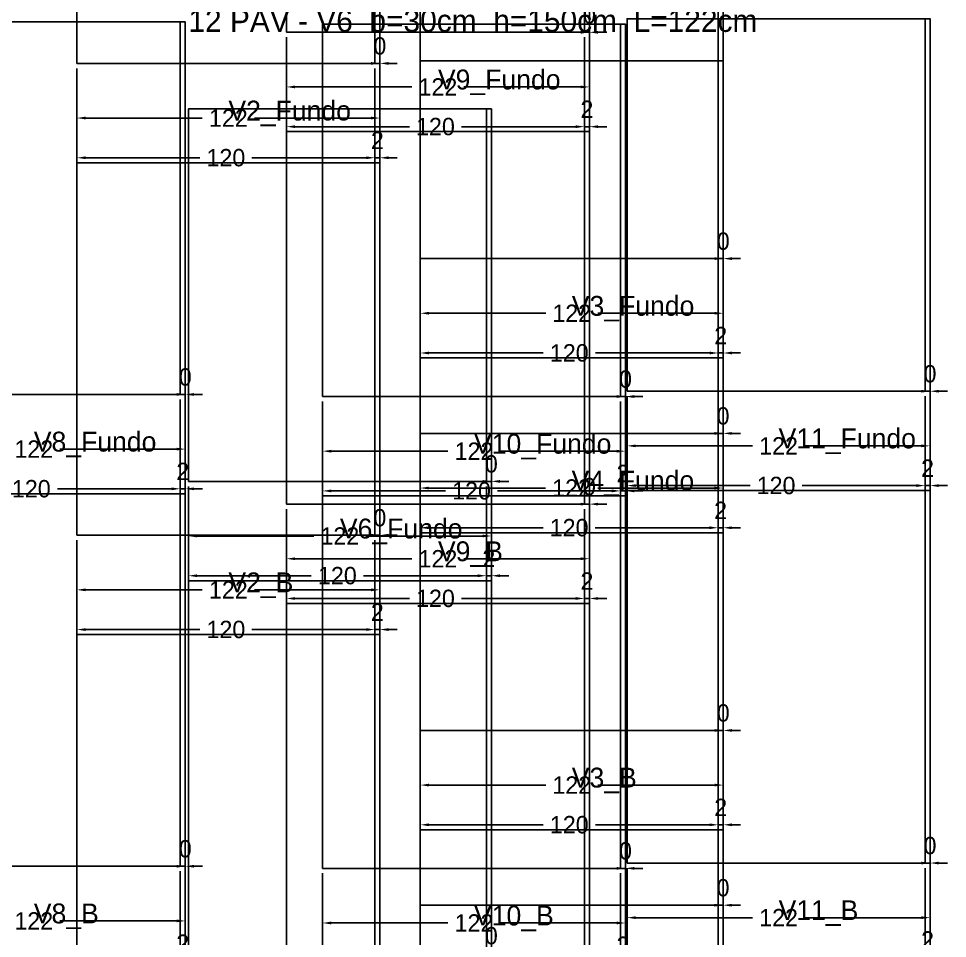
# Model space of a CAD drawing. Header units: metres. Extents: x 180 to 6304, y -11808 to -336.
# Drawn here: x 5824.1 to 6198.2, y -1011.3 to -640.9 of the extents above; entities that cross this region are included whole.
import ezdxf

# ---------------------------------------------------------------- set-up
doc = ezdxf.new("R2010")
doc.units = ezdxf.units.M
doc.layers.add('COTA', color=3, linetype='Continuous')
doc.dimstyles.new('COTA_VIG', dxfattribs={"dimtxt": 7, "dimasz": 3.5, "dimexe": 2, "dimexo": 2, "dimgap": 1.5, "dimtad": 1, "dimdec": 1, "dimcen": 2.5, "dimclrd": 3, "dimclre": 3, "dimclrt": 3, "dimazin": 3, "dimtfac": 1, "dimtmove": 0, "dimatfit": 3})

# ---------------------------------------------------------------- blocks, each defined once
blk = doc.blocks.new('_CLOSEDFILLED')
at = {"color": 0, "linetype": 'BYBLOCK'}
blk.add_solid([(-1, 0.16), (0, 0), (-1, -0.16)], dxfattribs=at)
blk = doc.blocks.new('*D17')
at = {"color": 3}
for p, q in [((5847.61, -850.91), (5847.61, -872.91)), ((5969.61, -850.91), (5969.61, -872.91)), ((5851.11, -870.91), (5898.11, -870.91)), ((5919.11, -870.91), (5966.11, -870.91))]:
    blk.add_line(p, q, dxfattribs=at)
at = {"layer": 'Defpoints'}
for p in [(5847.61, -848.91), (5969.61, -848.91), (5847.61, -870.91)]:
    blk.add_point(p, dxfattribs=at)
at = {"layer": 'COTA', "color": 3, "xscale": 3.5, "yscale": 3.5, "rotation": 180}
blk.add_blockref('_CLOSEDFILLED', (5847.61, -870.91), dxfattribs=at)
at = {"layer": 'COTA', "color": 3, "xscale": 3.5, "yscale": 3.5}
blk.add_blockref('_CLOSEDFILLED', (5969.61, -870.91), dxfattribs=at)
at = {"layer": 'COTA', "color": 3, "insert": (5908.61, -870.91), "char_height": 7, "attachment_point": 5}
blk.add_mtext('122', dxfattribs=at)
blk = doc.blocks.new('*D18')
at = {"color": 3}
for p, q in [((5847.61, -850.91), (5847.61, -888.91)), ((5967.61, -850.91), (5967.61, -888.91)), ((5851.11, -886.91), (5897.11, -886.91)), ((5918.11, -886.91), (5964.11, -886.91))]:
    blk.add_line(p, q, dxfattribs=at)
at = {"layer": 'Defpoints'}
for p in [(5847.61, -848.91), (5967.61, -848.91), (5847.61, -886.91)]:
    blk.add_point(p, dxfattribs=at)
at = {"layer": 'COTA', "color": 3, "xscale": 3.5, "yscale": 3.5, "rotation": 180}
blk.add_blockref('_CLOSEDFILLED', (5847.61, -886.91), dxfattribs=at)
at = {"layer": 'COTA', "color": 3, "xscale": 3.5, "yscale": 3.5}
blk.add_blockref('_CLOSEDFILLED', (5967.61, -886.91), dxfattribs=at)
at = {"layer": 'COTA', "color": 3, "insert": (5907.61, -886.91), "char_height": 7, "attachment_point": 5}
blk.add_mtext('120', dxfattribs=at)
blk = doc.blocks.new('*D21')
at = {"color": 3}
for p, q in [((5847.61, -660.91), (5847.61, -682.91)), ((5969.61, -660.91), (5969.61, -682.91)), ((5851.11, -680.91), (5898.11, -680.91)), ((5919.11, -680.91), (5966.11, -680.91))]:
    blk.add_line(p, q, dxfattribs=at)
at = {"layer": 'Defpoints'}
for p in [(5847.61, -658.91), (5969.61, -658.91), (5847.61, -680.91)]:
    blk.add_point(p, dxfattribs=at)
at = {"layer": 'COTA', "color": 3, "xscale": 3.5, "yscale": 3.5, "rotation": 180}
blk.add_blockref('_CLOSEDFILLED', (5847.61, -680.91), dxfattribs=at)
at = {"layer": 'COTA', "color": 3, "xscale": 3.5, "yscale": 3.5}
blk.add_blockref('_CLOSEDFILLED', (5969.61, -680.91), dxfattribs=at)
at = {"layer": 'COTA', "color": 3, "insert": (5908.61, -680.91), "char_height": 7, "attachment_point": 5}
blk.add_mtext('122', dxfattribs=at)
blk = doc.blocks.new('*D22')
at = {"color": 3}
for p, q in [((5847.61, -660.91), (5847.61, -698.91)), ((5967.61, -660.91), (5967.61, -698.91)), ((5851.11, -696.91), (5897.11, -696.91)), ((5918.11, -696.91), (5964.11, -696.91))]:
    blk.add_line(p, q, dxfattribs=at)
at = {"layer": 'Defpoints'}
for p in [(5847.61, -658.91), (5967.61, -658.91), (5847.61, -696.91)]:
    blk.add_point(p, dxfattribs=at)
at = {"layer": 'COTA', "color": 3, "xscale": 3.5, "yscale": 3.5, "rotation": 180}
blk.add_blockref('_CLOSEDFILLED', (5847.61, -696.91), dxfattribs=at)
at = {"layer": 'COTA', "color": 3, "xscale": 3.5, "yscale": 3.5}
blk.add_blockref('_CLOSEDFILLED', (5967.61, -696.91), dxfattribs=at)
at = {"layer": 'COTA', "color": 3, "insert": (5907.61, -696.91), "char_height": 7, "attachment_point": 5}
blk.add_mtext('120', dxfattribs=at)
blk = doc.blocks.new('*D29')
at = {"color": 3}
for p, q in [((5985.9, -929.53), (5985.9, -951.53)), ((6107.9, -929.53), (6107.9, -951.53)), ((5989.4, -949.53), (6036.4, -949.53)), ((6057.4, -949.53), (6104.4, -949.53))]:
    blk.add_line(p, q, dxfattribs=at)
at = {"layer": 'Defpoints'}
for p in [(5985.9, -927.53), (6107.9, -927.53), (5985.9, -949.53)]:
    blk.add_point(p, dxfattribs=at)
at = {"layer": 'COTA', "color": 3, "xscale": 3.5, "yscale": 3.5, "rotation": 180}
blk.add_blockref('_CLOSEDFILLED', (5985.9, -949.53), dxfattribs=at)
at = {"layer": 'COTA', "color": 3, "xscale": 3.5, "yscale": 3.5}
blk.add_blockref('_CLOSEDFILLED', (6107.9, -949.53), dxfattribs=at)
at = {"layer": 'COTA', "color": 3, "insert": (6046.9, -949.53), "char_height": 7, "attachment_point": 5}
blk.add_mtext('122', dxfattribs=at)
blk = doc.blocks.new('*D30')
at = {"color": 3}
for p, q in [((5985.9, -929.53), (5985.9, -967.53)), ((6105.9, -929.53), (6105.9, -967.53)), ((5989.4, -965.53), (6035.4, -965.53)), ((6056.4, -965.53), (6102.4, -965.53))]:
    blk.add_line(p, q, dxfattribs=at)
at = {"layer": 'Defpoints'}
for p in [(5985.9, -927.53), (6105.9, -927.53), (5985.9, -965.53)]:
    blk.add_point(p, dxfattribs=at)
at = {"layer": 'COTA', "color": 3, "xscale": 3.5, "yscale": 3.5, "rotation": 180}
blk.add_blockref('_CLOSEDFILLED', (5985.9, -965.53), dxfattribs=at)
at = {"layer": 'COTA', "color": 3, "xscale": 3.5, "yscale": 3.5}
blk.add_blockref('_CLOSEDFILLED', (6105.9, -965.53), dxfattribs=at)
at = {"layer": 'COTA', "color": 3, "insert": (6045.9, -965.53), "char_height": 7, "attachment_point": 5}
blk.add_mtext('120', dxfattribs=at)
blk = doc.blocks.new('*D33')
at = {"color": 3}
for p, q in [((5985.9, -739.53), (5985.9, -761.53)), ((6107.9, -739.53), (6107.9, -761.53)), ((5989.4, -759.53), (6036.4, -759.53)), ((6057.4, -759.53), (6104.4, -759.53))]:
    blk.add_line(p, q, dxfattribs=at)
at = {"layer": 'Defpoints'}
for p in [(5985.9, -737.53), (6107.9, -737.53), (5985.9, -759.53)]:
    blk.add_point(p, dxfattribs=at)
at = {"layer": 'COTA', "color": 3, "xscale": 3.5, "yscale": 3.5, "rotation": 180}
blk.add_blockref('_CLOSEDFILLED', (5985.9, -759.53), dxfattribs=at)
at = {"layer": 'COTA', "color": 3, "xscale": 3.5, "yscale": 3.5}
blk.add_blockref('_CLOSEDFILLED', (6107.9, -759.53), dxfattribs=at)
at = {"layer": 'COTA', "color": 3, "insert": (6046.9, -759.53), "char_height": 7, "attachment_point": 5}
blk.add_mtext('122', dxfattribs=at)
blk = doc.blocks.new('*D34')
at = {"color": 3}
for p, q in [((5985.9, -739.53), (5985.9, -777.53)), ((6105.9, -739.53), (6105.9, -777.53)), ((5989.4, -775.53), (6035.4, -775.53)), ((6056.4, -775.53), (6102.4, -775.53))]:
    blk.add_line(p, q, dxfattribs=at)
at = {"layer": 'Defpoints'}
for p in [(5985.9, -737.53), (6105.9, -737.53), (5985.9, -775.53)]:
    blk.add_point(p, dxfattribs=at)
at = {"layer": 'COTA', "color": 3, "xscale": 3.5, "yscale": 3.5, "rotation": 180}
blk.add_blockref('_CLOSEDFILLED', (5985.9, -775.53), dxfattribs=at)
at = {"layer": 'COTA', "color": 3, "xscale": 3.5, "yscale": 3.5}
blk.add_blockref('_CLOSEDFILLED', (6105.9, -775.53), dxfattribs=at)
at = {"layer": 'COTA', "color": 3, "insert": (6045.9, -775.53), "char_height": 7, "attachment_point": 5}
blk.add_mtext('120', dxfattribs=at)
blk = doc.blocks.new('*D41')
at = {"color": 3}
for p, q in [((5985.83, -999.91), (5985.83, -1021.91)), ((6107.83, -999.91), (6107.83, -1021.91)), ((5989.33, -1019.91), (6036.33, -1019.91)), ((6057.33, -1019.91), (6104.33, -1019.91))]:
    blk.add_line(p, q, dxfattribs=at)
at = {"layer": 'Defpoints'}
for p in [(5985.83, -997.91), (6107.83, -997.91), (5985.83, -1019.91)]:
    blk.add_point(p, dxfattribs=at)
at = {"layer": 'COTA', "color": 3, "xscale": 3.5, "yscale": 3.5, "rotation": 180}
blk.add_blockref('_CLOSEDFILLED', (5985.83, -1019.91), dxfattribs=at)
at = {"layer": 'COTA', "color": 3, "xscale": 3.5, "yscale": 3.5}
blk.add_blockref('_CLOSEDFILLED', (6107.83, -1019.91), dxfattribs=at)
at = {"layer": 'COTA', "color": 3, "insert": (6046.83, -1019.91), "char_height": 7, "attachment_point": 5}
blk.add_mtext('122', dxfattribs=at)
blk = doc.blocks.new('*D42')
at = {"color": 3}
for p, q in [((5985.83, -999.91), (5985.83, -1037.91)), ((6105.83, -999.91), (6105.83, -1037.91)), ((5989.33, -1035.91), (6035.33, -1035.91)), ((6056.33, -1035.91), (6102.33, -1035.91))]:
    blk.add_line(p, q, dxfattribs=at)
at = {"layer": 'Defpoints'}
for p in [(5985.83, -997.91), (6105.83, -997.91), (5985.83, -1035.91)]:
    blk.add_point(p, dxfattribs=at)
at = {"layer": 'COTA', "color": 3, "xscale": 3.5, "yscale": 3.5, "rotation": 180}
blk.add_blockref('_CLOSEDFILLED', (5985.83, -1035.91), dxfattribs=at)
at = {"layer": 'COTA', "color": 3, "xscale": 3.5, "yscale": 3.5}
blk.add_blockref('_CLOSEDFILLED', (6105.83, -1035.91), dxfattribs=at)
at = {"layer": 'COTA', "color": 3, "insert": (6045.83, -1035.91), "char_height": 7, "attachment_point": 5}
blk.add_mtext('120', dxfattribs=at)
blk = doc.blocks.new('*D45')
at = {"color": 3}
for p, q in [((5985.83, -809.91), (5985.83, -831.91)), ((6107.83, -809.91), (6107.83, -831.91)), ((5989.33, -829.91), (6036.33, -829.91)), ((6057.33, -829.91), (6104.33, -829.91))]:
    blk.add_line(p, q, dxfattribs=at)
at = {"layer": 'Defpoints'}
for p in [(5985.83, -807.91), (6107.83, -807.91), (5985.83, -829.91)]:
    blk.add_point(p, dxfattribs=at)
at = {"layer": 'COTA', "color": 3, "xscale": 3.5, "yscale": 3.5, "rotation": 180}
blk.add_blockref('_CLOSEDFILLED', (5985.83, -829.91), dxfattribs=at)
at = {"layer": 'COTA', "color": 3, "xscale": 3.5, "yscale": 3.5}
blk.add_blockref('_CLOSEDFILLED', (6107.83, -829.91), dxfattribs=at)
at = {"layer": 'COTA', "color": 3, "insert": (6046.83, -829.91), "char_height": 7, "attachment_point": 5}
blk.add_mtext('122', dxfattribs=at)
blk = doc.blocks.new('*D46')
at = {"color": 3}
for p, q in [((5985.83, -809.91), (5985.83, -847.91)), ((6105.83, -809.91), (6105.83, -847.91)), ((5989.33, -845.91), (6035.33, -845.91)), ((6056.33, -845.91), (6102.33, -845.91))]:
    blk.add_line(p, q, dxfattribs=at)
at = {"layer": 'Defpoints'}
for p in [(5985.83, -807.91), (6105.83, -807.91), (5985.83, -845.91)]:
    blk.add_point(p, dxfattribs=at)
at = {"layer": 'COTA', "color": 3, "xscale": 3.5, "yscale": 3.5, "rotation": 180}
blk.add_blockref('_CLOSEDFILLED', (5985.83, -845.91), dxfattribs=at)
at = {"layer": 'COTA', "color": 3, "xscale": 3.5, "yscale": 3.5}
blk.add_blockref('_CLOSEDFILLED', (6105.83, -845.91), dxfattribs=at)
at = {"layer": 'COTA', "color": 3, "insert": (6045.83, -845.91), "char_height": 7, "attachment_point": 5}
blk.add_mtext('120', dxfattribs=at)
blk = doc.blocks.new('*D69')
at = {"color": 3}
for p, q in [((5892.51, -829.23), (5892.51, -851.23)), ((6014.51, -829.23), (6014.51, -851.23)), ((5896.01, -849.23), (5943.01, -849.23)), ((5964.01, -849.23), (6011.01, -849.23))]:
    blk.add_line(p, q, dxfattribs=at)
at = {"layer": 'Defpoints'}
for p in [(5892.51, -827.23), (6014.51, -827.23), (5892.51, -849.23)]:
    blk.add_point(p, dxfattribs=at)
at = {"layer": 'COTA', "color": 3, "xscale": 3.5, "yscale": 3.5, "rotation": 180}
blk.add_blockref('_CLOSEDFILLED', (5892.51, -849.23), dxfattribs=at)
at = {"layer": 'COTA', "color": 3, "xscale": 3.5, "yscale": 3.5}
blk.add_blockref('_CLOSEDFILLED', (6014.51, -849.23), dxfattribs=at)
at = {"layer": 'COTA', "color": 3, "insert": (5953.51, -849.23), "char_height": 7, "attachment_point": 5}
blk.add_mtext('122', dxfattribs=at)
blk = doc.blocks.new('*D70')
at = {"color": 3}
for p, q in [((5892.51, -829.23), (5892.51, -867.23)), ((6012.51, -829.23), (6012.51, -867.23)), ((5896.01, -865.23), (5942.01, -865.23)), ((5963.01, -865.23), (6009.01, -865.23))]:
    blk.add_line(p, q, dxfattribs=at)
at = {"layer": 'Defpoints'}
for p in [(5892.51, -827.23), (6012.51, -827.23), (5892.51, -865.23)]:
    blk.add_point(p, dxfattribs=at)
at = {"layer": 'COTA', "color": 3, "xscale": 3.5, "yscale": 3.5, "rotation": 180}
blk.add_blockref('_CLOSEDFILLED', (5892.51, -865.23), dxfattribs=at)
at = {"layer": 'COTA', "color": 3, "xscale": 3.5, "yscale": 3.5}
blk.add_blockref('_CLOSEDFILLED', (6012.51, -865.23), dxfattribs=at)
at = {"layer": 'COTA', "color": 3, "insert": (5952.51, -865.23), "char_height": 7, "attachment_point": 5}
blk.add_mtext('120', dxfattribs=at)
blk = doc.blocks.new('*D89')
at = {"color": 3}
for p, q in [((5769.25, -984.23), (5769.25, -1006.23)), ((5891.25, -984.23), (5891.25, -1006.23)), ((5772.75, -1004.23), (5819.75, -1004.23)), ((5840.75, -1004.23), (5887.75, -1004.23))]:
    blk.add_line(p, q, dxfattribs=at)
at = {"layer": 'Defpoints'}
for p in [(5769.25, -982.23), (5891.25, -982.23), (5769.25, -1004.23)]:
    blk.add_point(p, dxfattribs=at)
at = {"layer": 'COTA', "color": 3, "xscale": 3.5, "yscale": 3.5, "rotation": 180}
blk.add_blockref('_CLOSEDFILLED', (5769.25, -1004.23), dxfattribs=at)
at = {"layer": 'COTA', "color": 3, "xscale": 3.5, "yscale": 3.5}
blk.add_blockref('_CLOSEDFILLED', (5891.25, -1004.23), dxfattribs=at)
at = {"layer": 'COTA', "color": 3, "insert": (5830.25, -1004.23), "char_height": 7, "attachment_point": 5}
blk.add_mtext('122', dxfattribs=at)
blk = doc.blocks.new('*D90')
at = {"color": 3}
for p, q in [((5769.25, -984.23), (5769.25, -1022.23)), ((5889.25, -984.23), (5889.25, -1022.23)), ((5772.75, -1020.23), (5818.75, -1020.23)), ((5839.75, -1020.23), (5885.75, -1020.23))]:
    blk.add_line(p, q, dxfattribs=at)
at = {"layer": 'Defpoints'}
for p in [(5769.25, -982.23), (5889.25, -982.23), (5769.25, -1020.23)]:
    blk.add_point(p, dxfattribs=at)
at = {"layer": 'COTA', "color": 3, "xscale": 3.5, "yscale": 3.5, "rotation": 180}
blk.add_blockref('_CLOSEDFILLED', (5769.25, -1020.23), dxfattribs=at)
at = {"layer": 'COTA', "color": 3, "xscale": 3.5, "yscale": 3.5}
blk.add_blockref('_CLOSEDFILLED', (5889.25, -1020.23), dxfattribs=at)
at = {"layer": 'COTA', "color": 3, "insert": (5829.25, -1020.23), "char_height": 7, "attachment_point": 5}
blk.add_mtext('120', dxfattribs=at)
blk = doc.blocks.new('*D93')
at = {"color": 3}
for p, q in [((5769.25, -794.23), (5769.25, -816.23)), ((5891.25, -794.23), (5891.25, -816.23)), ((5772.75, -814.23), (5819.75, -814.23)), ((5840.75, -814.23), (5887.75, -814.23))]:
    blk.add_line(p, q, dxfattribs=at)
at = {"layer": 'Defpoints'}
for p in [(5769.25, -792.23), (5891.25, -792.23), (5769.25, -814.23)]:
    blk.add_point(p, dxfattribs=at)
at = {"layer": 'COTA', "color": 3, "xscale": 3.5, "yscale": 3.5, "rotation": 180}
blk.add_blockref('_CLOSEDFILLED', (5769.25, -814.23), dxfattribs=at)
at = {"layer": 'COTA', "color": 3, "xscale": 3.5, "yscale": 3.5}
blk.add_blockref('_CLOSEDFILLED', (5891.25, -814.23), dxfattribs=at)
at = {"layer": 'COTA', "color": 3, "insert": (5830.25, -814.23), "char_height": 7, "attachment_point": 5}
blk.add_mtext('122', dxfattribs=at)
blk = doc.blocks.new('*D94')
at = {"color": 3}
for p, q in [((5769.25, -794.23), (5769.25, -832.23)), ((5889.25, -794.23), (5889.25, -832.23)), ((5772.75, -830.23), (5818.75, -830.23)), ((5839.75, -830.23), (5885.75, -830.23))]:
    blk.add_line(p, q, dxfattribs=at)
at = {"layer": 'Defpoints'}
for p in [(5769.25, -792.23), (5889.25, -792.23), (5769.25, -830.23)]:
    blk.add_point(p, dxfattribs=at)
at = {"layer": 'COTA', "color": 3, "xscale": 3.5, "yscale": 3.5, "rotation": 180}
blk.add_blockref('_CLOSEDFILLED', (5769.25, -830.23), dxfattribs=at)
at = {"layer": 'COTA', "color": 3, "xscale": 3.5, "yscale": 3.5}
blk.add_blockref('_CLOSEDFILLED', (5889.25, -830.23), dxfattribs=at)
at = {"layer": 'COTA', "color": 3, "insert": (5829.25, -830.23), "char_height": 7, "attachment_point": 5}
blk.add_mtext('120', dxfattribs=at)
blk = doc.blocks.new('*D101')
at = {"color": 3}
for p, q in [((5932, -838.39), (5932, -860.39)), ((6054, -838.39), (6054, -860.39)), ((5935.5, -858.39), (5982.5, -858.39)), ((6003.5, -858.39), (6050.5, -858.39))]:
    blk.add_line(p, q, dxfattribs=at)
at = {"layer": 'Defpoints'}
for p in [(5932, -836.39), (6054, -836.39), (5932, -858.39)]:
    blk.add_point(p, dxfattribs=at)
at = {"layer": 'COTA', "color": 3, "xscale": 3.5, "yscale": 3.5, "rotation": 180}
blk.add_blockref('_CLOSEDFILLED', (5932, -858.39), dxfattribs=at)
at = {"layer": 'COTA', "color": 3, "xscale": 3.5, "yscale": 3.5}
blk.add_blockref('_CLOSEDFILLED', (6054, -858.39), dxfattribs=at)
at = {"layer": 'COTA', "color": 3, "insert": (5993, -858.39), "char_height": 7, "attachment_point": 5}
blk.add_mtext('122', dxfattribs=at)
blk = doc.blocks.new('*D102')
at = {"color": 3}
for p, q in [((5932, -838.39), (5932, -876.39)), ((6052, -838.39), (6052, -876.39)), ((5935.5, -874.39), (5981.5, -874.39)), ((6002.5, -874.39), (6048.5, -874.39))]:
    blk.add_line(p, q, dxfattribs=at)
at = {"layer": 'Defpoints'}
for p in [(5932, -836.39), (6052, -836.39), (5932, -874.39)]:
    blk.add_point(p, dxfattribs=at)
at = {"layer": 'COTA', "color": 3, "xscale": 3.5, "yscale": 3.5, "rotation": 180}
blk.add_blockref('_CLOSEDFILLED', (5932, -874.39), dxfattribs=at)
at = {"layer": 'COTA', "color": 3, "xscale": 3.5, "yscale": 3.5}
blk.add_blockref('_CLOSEDFILLED', (6052, -874.39), dxfattribs=at)
at = {"layer": 'COTA', "color": 3, "insert": (5992, -874.39), "char_height": 7, "attachment_point": 5}
blk.add_mtext('120', dxfattribs=at)
blk = doc.blocks.new('*D105')
at = {"color": 3}
for p, q in [((5932, -648.39), (5932, -670.39)), ((6054, -648.39), (6054, -670.39)), ((5935.5, -668.39), (5982.5, -668.39)), ((6003.5, -668.39), (6050.5, -668.39))]:
    blk.add_line(p, q, dxfattribs=at)
at = {"layer": 'Defpoints'}
for p in [(5932, -646.39), (6054, -646.39), (5932, -668.39)]:
    blk.add_point(p, dxfattribs=at)
at = {"layer": 'COTA', "color": 3, "xscale": 3.5, "yscale": 3.5, "rotation": 180}
blk.add_blockref('_CLOSEDFILLED', (5932, -668.39), dxfattribs=at)
at = {"layer": 'COTA', "color": 3, "xscale": 3.5, "yscale": 3.5}
blk.add_blockref('_CLOSEDFILLED', (6054, -668.39), dxfattribs=at)
at = {"layer": 'COTA', "color": 3, "insert": (5993, -668.39), "char_height": 7, "attachment_point": 5}
blk.add_mtext('122', dxfattribs=at)
blk = doc.blocks.new('*D106')
at = {"color": 3}
for p, q in [((5932, -648.39), (5932, -686.39)), ((6052, -648.39), (6052, -686.39)), ((5935.5, -684.39), (5981.5, -684.39)), ((6002.5, -684.39), (6048.5, -684.39))]:
    blk.add_line(p, q, dxfattribs=at)
at = {"layer": 'Defpoints'}
for p in [(5932, -646.39), (6052, -646.39), (5932, -684.39)]:
    blk.add_point(p, dxfattribs=at)
at = {"layer": 'COTA', "color": 3, "xscale": 3.5, "yscale": 3.5, "rotation": 180}
blk.add_blockref('_CLOSEDFILLED', (5932, -684.39), dxfattribs=at)
at = {"layer": 'COTA', "color": 3, "xscale": 3.5, "yscale": 3.5}
blk.add_blockref('_CLOSEDFILLED', (6052, -684.39), dxfattribs=at)
at = {"layer": 'COTA', "color": 3, "insert": (5992, -684.39), "char_height": 7, "attachment_point": 5}
blk.add_mtext('120', dxfattribs=at)
blk = doc.blocks.new('*D113')
at = {"color": 3}
for p, q in [((5946.53, -985.07), (5946.53, -1007.07)), ((6068.53, -985.07), (6068.53, -1007.07)), ((5950.03, -1005.07), (5997.03, -1005.07)), ((6018.03, -1005.07), (6065.03, -1005.07))]:
    blk.add_line(p, q, dxfattribs=at)
at = {"layer": 'Defpoints'}
for p in [(5946.53, -983.07), (6068.53, -983.07), (5946.53, -1005.07)]:
    blk.add_point(p, dxfattribs=at)
at = {"layer": 'COTA', "color": 3, "xscale": 3.5, "yscale": 3.5, "rotation": 180}
blk.add_blockref('_CLOSEDFILLED', (5946.53, -1005.07), dxfattribs=at)
at = {"layer": 'COTA', "color": 3, "xscale": 3.5, "yscale": 3.5}
blk.add_blockref('_CLOSEDFILLED', (6068.53, -1005.07), dxfattribs=at)
at = {"layer": 'COTA', "color": 3, "insert": (6007.53, -1005.07), "char_height": 7, "attachment_point": 5}
blk.add_mtext('122', dxfattribs=at)
blk = doc.blocks.new('*D114')
at = {"color": 3}
for p, q in [((5946.53, -985.07), (5946.53, -1023.07)), ((6066.53, -985.07), (6066.53, -1023.07)), ((5950.03, -1021.07), (5996.03, -1021.07)), ((6017.03, -1021.07), (6063.03, -1021.07))]:
    blk.add_line(p, q, dxfattribs=at)
at = {"layer": 'Defpoints'}
for p in [(5946.53, -983.07), (6066.53, -983.07), (5946.53, -1021.07)]:
    blk.add_point(p, dxfattribs=at)
at = {"layer": 'COTA', "color": 3, "xscale": 3.5, "yscale": 3.5, "rotation": 180}
blk.add_blockref('_CLOSEDFILLED', (5946.53, -1021.07), dxfattribs=at)
at = {"layer": 'COTA', "color": 3, "xscale": 3.5, "yscale": 3.5}
blk.add_blockref('_CLOSEDFILLED', (6066.53, -1021.07), dxfattribs=at)
at = {"layer": 'COTA', "color": 3, "insert": (6006.53, -1021.07), "char_height": 7, "attachment_point": 5}
blk.add_mtext('120', dxfattribs=at)
blk = doc.blocks.new('*D117')
at = {"color": 3}
for p, q in [((5946.53, -795.07), (5946.53, -817.07)), ((6068.53, -795.07), (6068.53, -817.07)), ((5950.03, -815.07), (5997.03, -815.07)), ((6018.03, -815.07), (6065.03, -815.07))]:
    blk.add_line(p, q, dxfattribs=at)
at = {"layer": 'Defpoints'}
for p in [(5946.53, -793.07), (6068.53, -793.07), (5946.53, -815.07)]:
    blk.add_point(p, dxfattribs=at)
at = {"layer": 'COTA', "color": 3, "xscale": 3.5, "yscale": 3.5, "rotation": 180}
blk.add_blockref('_CLOSEDFILLED', (5946.53, -815.07), dxfattribs=at)
at = {"layer": 'COTA', "color": 3, "xscale": 3.5, "yscale": 3.5}
blk.add_blockref('_CLOSEDFILLED', (6068.53, -815.07), dxfattribs=at)
at = {"layer": 'COTA', "color": 3, "insert": (6007.53, -815.07), "char_height": 7, "attachment_point": 5}
blk.add_mtext('122', dxfattribs=at)
blk = doc.blocks.new('*D118')
at = {"color": 3}
for p, q in [((5946.53, -795.07), (5946.53, -833.07)), ((6066.53, -795.07), (6066.53, -833.07)), ((5950.03, -831.07), (5996.03, -831.07)), ((6017.03, -831.07), (6063.03, -831.07))]:
    blk.add_line(p, q, dxfattribs=at)
at = {"layer": 'Defpoints'}
for p in [(5946.53, -793.07), (6066.53, -793.07), (5946.53, -831.07)]:
    blk.add_point(p, dxfattribs=at)
at = {"layer": 'COTA', "color": 3, "xscale": 3.5, "yscale": 3.5, "rotation": 180}
blk.add_blockref('_CLOSEDFILLED', (5946.53, -831.07), dxfattribs=at)
at = {"layer": 'COTA', "color": 3, "xscale": 3.5, "yscale": 3.5}
blk.add_blockref('_CLOSEDFILLED', (6066.53, -831.07), dxfattribs=at)
at = {"layer": 'COTA', "color": 3, "insert": (6006.53, -831.07), "char_height": 7, "attachment_point": 5}
blk.add_mtext('120', dxfattribs=at)
blk = doc.blocks.new('*D125')
at = {"color": 3}
for p, q in [((6069.18, -982.93), (6069.18, -1004.93)), ((6191.18, -982.93), (6191.18, -1004.93)), ((6072.68, -1002.93), (6119.68, -1002.93)), ((6140.68, -1002.93), (6187.68, -1002.93))]:
    blk.add_line(p, q, dxfattribs=at)
at = {"layer": 'Defpoints'}
for p in [(6069.18, -980.93), (6191.18, -980.93), (6069.18, -1002.93)]:
    blk.add_point(p, dxfattribs=at)
at = {"layer": 'COTA', "color": 3, "xscale": 3.5, "yscale": 3.5, "rotation": 180}
blk.add_blockref('_CLOSEDFILLED', (6069.18, -1002.93), dxfattribs=at)
at = {"layer": 'COTA', "color": 3, "xscale": 3.5, "yscale": 3.5}
blk.add_blockref('_CLOSEDFILLED', (6191.18, -1002.93), dxfattribs=at)
at = {"layer": 'COTA', "color": 3, "insert": (6130.18, -1002.93), "char_height": 7, "attachment_point": 5}
blk.add_mtext('122', dxfattribs=at)
blk = doc.blocks.new('*D126')
at = {"color": 3}
for p, q in [((6069.18, -982.93), (6069.18, -1020.93)), ((6189.18, -982.93), (6189.18, -1020.93)), ((6072.68, -1018.93), (6118.68, -1018.93)), ((6139.68, -1018.93), (6185.68, -1018.93))]:
    blk.add_line(p, q, dxfattribs=at)
at = {"layer": 'Defpoints'}
for p in [(6069.18, -980.93), (6189.18, -980.93), (6069.18, -1018.93)]:
    blk.add_point(p, dxfattribs=at)
at = {"layer": 'COTA', "color": 3, "xscale": 3.5, "yscale": 3.5, "rotation": 180}
blk.add_blockref('_CLOSEDFILLED', (6069.18, -1018.93), dxfattribs=at)
at = {"layer": 'COTA', "color": 3, "xscale": 3.5, "yscale": 3.5}
blk.add_blockref('_CLOSEDFILLED', (6189.18, -1018.93), dxfattribs=at)
at = {"layer": 'COTA', "color": 3, "insert": (6129.18, -1018.93), "char_height": 7, "attachment_point": 5}
blk.add_mtext('120', dxfattribs=at)
blk = doc.blocks.new('*D129')
at = {"color": 3}
for p, q in [((6069.18, -792.93), (6069.18, -814.93)), ((6191.18, -792.93), (6191.18, -814.93)), ((6072.68, -812.93), (6119.68, -812.93)), ((6140.68, -812.93), (6187.68, -812.93))]:
    blk.add_line(p, q, dxfattribs=at)
at = {"layer": 'Defpoints'}
for p in [(6069.18, -790.93), (6191.18, -790.93), (6069.18, -812.93)]:
    blk.add_point(p, dxfattribs=at)
at = {"layer": 'COTA', "color": 3, "xscale": 3.5, "yscale": 3.5, "rotation": 180}
blk.add_blockref('_CLOSEDFILLED', (6069.18, -812.93), dxfattribs=at)
at = {"layer": 'COTA', "color": 3, "xscale": 3.5, "yscale": 3.5}
blk.add_blockref('_CLOSEDFILLED', (6191.18, -812.93), dxfattribs=at)
at = {"layer": 'COTA', "color": 3, "insert": (6130.18, -812.93), "char_height": 7, "attachment_point": 5}
blk.add_mtext('122', dxfattribs=at)
blk = doc.blocks.new('*D130')
at = {"color": 3}
for p, q in [((6069.18, -792.93), (6069.18, -830.93)), ((6189.18, -792.93), (6189.18, -830.93)), ((6072.68, -828.93), (6118.68, -828.93)), ((6139.68, -828.93), (6185.68, -828.93))]:
    blk.add_line(p, q, dxfattribs=at)
at = {"layer": 'Defpoints'}
for p in [(6069.18, -790.93), (6189.18, -790.93), (6069.18, -828.93)]:
    blk.add_point(p, dxfattribs=at)
at = {"layer": 'COTA', "color": 3, "xscale": 3.5, "yscale": 3.5, "rotation": 180}
blk.add_blockref('_CLOSEDFILLED', (6069.18, -828.93), dxfattribs=at)
at = {"layer": 'COTA', "color": 3, "xscale": 3.5, "yscale": 3.5}
blk.add_blockref('_CLOSEDFILLED', (6189.18, -828.93), dxfattribs=at)
at = {"layer": 'COTA', "color": 3, "insert": (6129.18, -828.93), "char_height": 7, "attachment_point": 5}
blk.add_mtext('120', dxfattribs=at)

msp = doc.modelspace()

# ---------------------------------------------------------------- linework, layer by layer
at = {"layer": 'Paineis'}
for points in [[(5932, -646.39), (6052, -646.39), (6052, -496.39), (5932, -496.39)], [(6052, -646.39), (6054, -646.39), (6054, -496.39), (6052, -496.39)], [(5847.61, -658.91), (5967.61, -658.91), (5967.61, -508.91), (5847.61, -508.91)], [(5967.61, -658.91), (5969.61, -658.91), (5969.61, -508.91), (5967.61, -508.91)], [(5985.9, -737.53), (6105.9, -737.53), (6105.9, -587.53), (5985.9, -587.53)], [(6105.9, -737.53), (6107.9, -737.53), (6107.9, -587.53), (6105.9, -587.53)], [(5769.25, -792.23), (5889.25, -792.23), (5889.25, -642.23), (5769.25, -642.23)], [(5889.25, -792.23), (5891.25, -792.23), (5891.25, -642.23), (5889.25, -642.23)], [(5946.53, -793.07), (6066.53, -793.07), (6066.53, -643.07), (5946.53, -643.07)], [(6066.53, -793.07), (6068.53, -793.07), (6068.53, -643.07), (6066.53, -643.07)], [(6069.18, -790.93), (6189.18, -790.93), (6189.18, -640.93), (6069.18, -640.93)], [(6189.18, -790.93), (6191.18, -790.93), (6191.18, -640.93), (6189.18, -640.93)], [(5985.83, -807.91), (6105.83, -807.91), (6105.83, -657.91), (5985.83, -657.91)], [(6105.83, -807.91), (6107.83, -807.91), (6107.83, -657.91), (6105.83, -657.91)], [(5892.51, -827.23), (6012.51, -827.23), (6012.51, -677.23), (5892.51, -677.23)], [(6012.51, -827.23), (6014.51, -827.23), (6014.51, -677.23), (6012.51, -677.23)], [(5932, -836.39), (6052, -836.39), (6052, -686.39), (5932, -686.39)], [(6052, -836.39), (6054, -836.39), (6054, -686.39), (6052, -686.39)], [(5847.61, -848.91), (5967.61, -848.91), (5967.61, -698.91), (5847.61, -698.91)], [(5967.61, -848.91), (5969.61, -848.91), (5969.61, -698.91), (5967.61, -698.91)], [(5985.9, -927.53), (6105.9, -927.53), (6105.9, -777.53), (5985.9, -777.53)], [(6105.9, -927.53), (6107.9, -927.53), (6107.9, -777.53), (6105.9, -777.53)], [(5769.25, -982.23), (5889.25, -982.23), (5889.25, -832.23), (5769.25, -832.23)], [(5889.25, -982.23), (5891.25, -982.23), (5891.25, -832.23), (5889.25, -832.23)], [(5946.53, -983.07), (6066.53, -983.07), (6066.53, -833.07), (5946.53, -833.07)], [(6066.53, -983.07), (6068.53, -983.07), (6068.53, -833.07), (6066.53, -833.07)], [(6069.18, -980.93), (6189.18, -980.93), (6189.18, -830.93), (6069.18, -830.93)], [(6189.18, -980.93), (6191.18, -980.93), (6191.18, -830.93), (6189.18, -830.93)], [(5985.83, -997.91), (6105.83, -997.91), (6105.83, -847.91), (5985.83, -847.91)], [(6105.83, -997.91), (6107.83, -997.91), (6107.83, -847.91), (6105.83, -847.91)], [(5892.51, -1017.23), (6012.51, -1017.23), (6012.51, -867.23), (5892.51, -867.23)], [(6012.51, -1017.23), (6014.51, -1017.23), (6014.51, -867.23), (6012.51, -867.23)], [(5932, -1026.39), (6052, -1026.39), (6052, -876.39), (5932, -876.39)], [(6052, -1026.39), (6054, -1026.39), (6054, -876.39), (6052, -876.39)], [(5847.61, -1038.91), (5967.61, -1038.91), (5967.61, -888.91), (5847.61, -888.91)], [(5967.61, -1038.91), (5969.61, -1038.91), (5969.61, -888.91), (5967.61, -888.91)], [(5985.9, -1117.53), (6105.9, -1117.53), (6105.9, -967.53), (5985.9, -967.53)], [(6105.9, -1117.53), (6107.9, -1117.53), (6107.9, -967.53), (6105.9, -967.53)]]:
    msp.add_lwpolyline(points, close=True, dxfattribs=at)

# ---------------------------------------------------------------- texts
at = {"layer": 'NOMENCLATURA', "insert": (5892.51, -637.23), "char_height": 9, "attachment_point": 1}
msp.add_mtext('12 PAV - V6  b=30cm  h=150cm  L=122cm', dxfattribs=at)
at = {"layer": 'Texto Secao', "char_height": 8, "attachment_point": 1}
for s, insert in [('V9_Fundo', (5993, -661.39)), ('V2_Fundo', (5908.61, -673.91)), ('V3_Fundo', (6046.9, -752.53)), ('V8_Fundo', (5830.25, -807.23)), ('V10_Fundo', (6007.53, -808.07)), ('V11_Fundo', (6130.18, -805.93)), ('V4_Fundo', (6046.83, -822.91)), ('V6_Fundo', (5953.51, -842.23)), ('V9_B', (5993, -851.39)), ('V2_B', (5908.61, -863.91)), ('V3_B', (6046.9, -942.53)), ('V8_B', (5830.25, -997.23)), ('V10_B', (6007.53, -998.07)), ('V11_B', (6130.18, -995.93))]:
    msp.add_mtext(s, dxfattribs=dict(at, insert=insert))

# ---------------------------------------------------------------- dimensions: what is measured, and where the dimension line sits
at = {"layer": 'COTA'}
for base, p1, p2 in [((6054, -646.39), (6054, -646.39), (6054, -496.39)), ((5969.61, -658.91), (5969.61, -658.91), (5969.61, -508.91)), ((6107.9, -737.53), (6107.9, -737.53), (6107.9, -587.53)), ((5891.25, -792.23), (5891.25, -792.23), (5891.25, -642.23)), ((6068.53, -793.07), (6068.53, -793.07), (6068.53, -643.07)), ((6191.18, -790.93), (6191.18, -790.93), (6191.18, -640.93)), ((6052, -684.39), (6052, -646.39), (6054, -646.39)), ((6107.83, -807.91), (6107.83, -807.91), (6107.83, -657.91)), ((5967.61, -696.91), (5967.61, -658.91), (5969.61, -658.91)), ((6014.51, -827.23), (6014.51, -827.23), (6014.51, -677.23)), ((6054, -836.39), (6054, -836.39), (6054, -686.39)), ((5969.61, -848.91), (5969.61, -848.91), (5969.61, -698.91)), ((6105.9, -775.53), (6105.9, -737.53), (6107.9, -737.53)), ((6107.9, -927.53), (6107.9, -927.53), (6107.9, -777.53)), ((5889.25, -830.23), (5889.25, -792.23), (5891.25, -792.23)), ((6189.18, -828.93), (6189.18, -790.93), (6191.18, -790.93)), ((6066.53, -831.07), (6066.53, -793.07), (6068.53, -793.07)), ((6105.83, -845.91), (6105.83, -807.91), (6107.83, -807.91)), ((6012.51, -865.23), (6012.51, -827.23), (6014.51, -827.23)), ((5891.25, -982.23), (5891.25, -982.23), (5891.25, -832.23)), ((6068.53, -983.07), (6068.53, -983.07), (6068.53, -833.07)), ((6191.18, -980.93), (6191.18, -980.93), (6191.18, -830.93)), ((6052, -874.39), (6052, -836.39), (6054, -836.39)), ((5967.61, -886.91), (5967.61, -848.91), (5969.61, -848.91)), ((6107.83, -997.91), (6107.83, -997.91), (6107.83, -847.91)), ((6014.51, -1017.23), (6014.51, -1017.23), (6014.51, -867.23)), ((6054, -1026.39), (6054, -1026.39), (6054, -876.39)), ((5969.61, -1038.91), (5969.61, -1038.91), (5969.61, -888.91)), ((6105.9, -965.53), (6105.9, -927.53), (6107.9, -927.53)), ((6107.9, -1117.53), (6107.9, -1117.53), (6107.9, -967.53)), ((5889.25, -1020.23), (5889.25, -982.23), (5891.25, -982.23)), ((6066.53, -1021.07), (6066.53, -983.07), (6068.53, -983.07)), ((6189.18, -1018.93), (6189.18, -980.93), (6191.18, -980.93)), ((6105.83, -1035.91), (6105.83, -997.91), (6107.83, -997.91))]:
    msp.add_linear_dim(base=base, p1=p1, p2=p2, dimstyle='COTA_VIG', dxfattribs=at).render()
for base, p1, p2, picture, middle in [((5932, -668.39), (5932, -646.39), (6054, -646.39), '*D105', (5993, -668.39)), ((5932, -684.39), (5932, -646.39), (6052, -646.39), '*D106', (5992, -684.39)), ((5847.61, -680.91), (5847.61, -658.91), (5969.61, -658.91), '*D21', (5908.61, -680.91)), ((5847.61, -696.91), (5847.61, -658.91), (5967.61, -658.91), '*D22', (5907.61, -696.91)), ((5985.9, -759.53), (5985.9, -737.53), (6107.9, -737.53), '*D33', (6046.9, -759.53)), ((5985.9, -775.53), (5985.9, -737.53), (6105.9, -737.53), '*D34', (6045.9, -775.53)), ((5769.25, -814.23), (5769.25, -792.23), (5891.25, -792.23), '*D93', (5830.25, -814.23)), ((5769.25, -830.23), (5769.25, -792.23), (5889.25, -792.23), '*D94', (5829.25, -830.23)), ((6069.18, -812.93), (6069.18, -790.93), (6191.18, -790.93), '*D129', (6130.18, -812.93)), ((6069.18, -828.93), (6069.18, -790.93), (6189.18, -790.93), '*D130', (6129.18, -828.93)), ((5946.53, -815.07), (5946.53, -793.07), (6068.53, -793.07), '*D117', (6007.53, -815.07)), ((5946.53, -831.07), (5946.53, -793.07), (6066.53, -793.07), '*D118', (6006.53, -831.07)), ((5985.83, -829.91), (5985.83, -807.91), (6107.83, -807.91), '*D45', (6046.83, -829.91)), ((5985.83, -845.91), (5985.83, -807.91), (6105.83, -807.91), '*D46', (6045.83, -845.91)), ((5892.51, -849.23), (5892.51, -827.23), (6014.51, -827.23), '*D69', (5953.51, -849.23)), ((5892.51, -865.23), (5892.51, -827.23), (6012.51, -827.23), '*D70', (5952.51, -865.23)), ((5932, -858.39), (5932, -836.39), (6054, -836.39), '*D101', (5993, -858.39)), ((5932, -874.39), (5932, -836.39), (6052, -836.39), '*D102', (5992, -874.39)), ((5847.61, -870.91), (5847.61, -848.91), (5969.61, -848.91), '*D17', (5908.61, -870.91)), ((5847.61, -886.91), (5847.61, -848.91), (5967.61, -848.91), '*D18', (5907.61, -886.91)), ((5985.9, -949.53), (5985.9, -927.53), (6107.9, -927.53), '*D29', (6046.9, -949.53)), ((5985.9, -965.53), (5985.9, -927.53), (6105.9, -927.53), '*D30', (6045.9, -965.53)), ((5769.25, -1004.23), (5769.25, -982.23), (5891.25, -982.23), '*D89', (5830.25, -1004.23)), ((5769.25, -1020.23), (5769.25, -982.23), (5889.25, -982.23), '*D90', (5829.25, -1020.23)), ((5946.53, -1005.07), (5946.53, -983.07), (6068.53, -983.07), '*D113', (6007.53, -1005.07)), ((5946.53, -1021.07), (5946.53, -983.07), (6066.53, -983.07), '*D114', (6006.53, -1021.07)), ((6069.18, -1002.93), (6069.18, -980.93), (6191.18, -980.93), '*D125', (6130.18, -1002.93)), ((6069.18, -1018.93), (6069.18, -980.93), (6189.18, -980.93), '*D126', (6129.18, -1018.93)), ((5985.83, -1019.91), (5985.83, -997.91), (6107.83, -997.91), '*D41', (6046.83, -1019.91)), ((5985.83, -1035.91), (5985.83, -997.91), (6105.83, -997.91), '*D42', (6045.83, -1035.91))]:
    dim = msp.add_linear_dim(base=base, p1=p1, p2=p2, dimstyle='COTA_VIG', dxfattribs=at)
    dim.commit()
    dim.dimension.update_dxf_attribs({"geometry": picture, "text_midpoint": middle})

doc.saveas('drawing.dxf')
